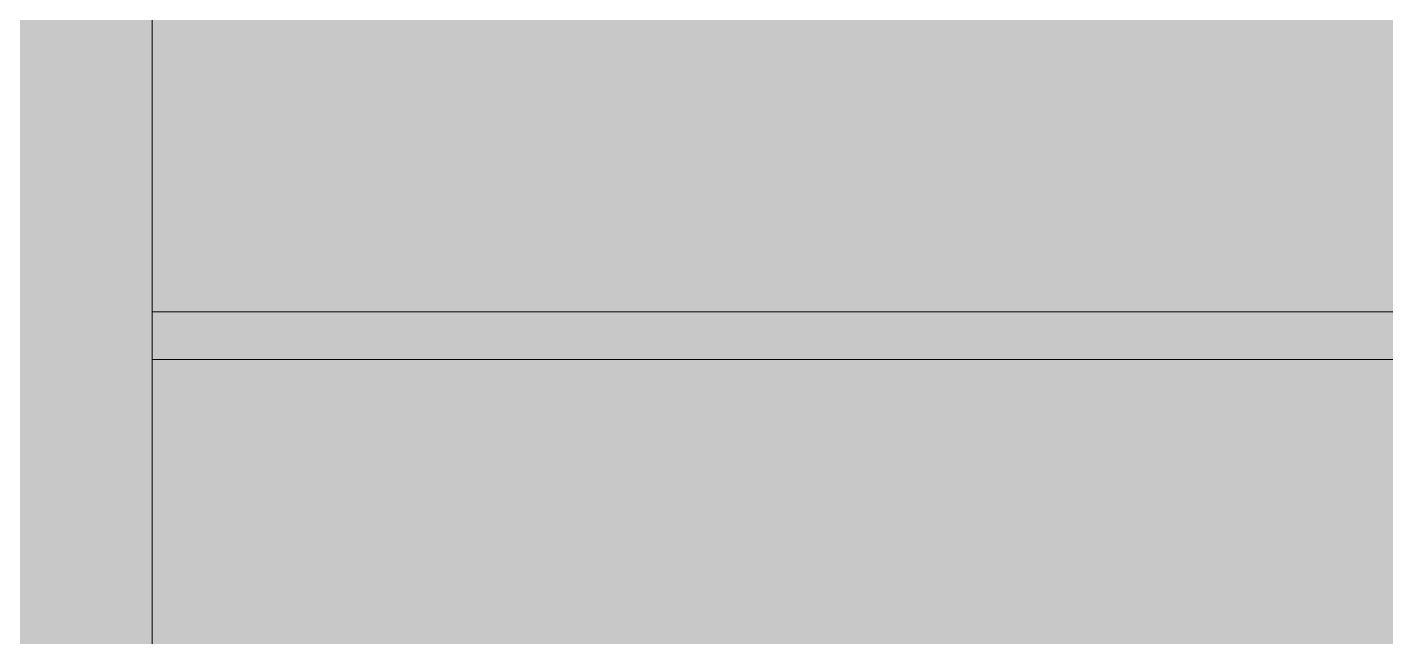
# Model space of a CAD drawing. Header units: inches. Extents: x 1 to 4591, y -953 to 1388.
# Drawn here: x 3389.96 to 3418.4, y 20.09 to 32.86 of the extents above; entities that cross this region are included whole.
import ezdxf

# ---------------------------------------------------------------- set-up
doc = ezdxf.new("R2010")
doc.units = ezdxf.units.IN
doc.header["$MEASUREMENT"] = 0
for name, color, linetype, lineweight in [('4th Floor Revit Background_dwg', 8, 'Continuous', 9), ('A-DETL-GENF', 92, 'Continuous', 9), ('A-EXIST-CORE', 7, 'Continuous', 9), ('A-FLOR-TPTN', 7, 'Continuous', 9)]:
    doc.layers.add(name, color=color, linetype=linetype, lineweight=lineweight)

# ---------------------------------------------------------------- blocks, each defined once
blk = doc.blocks.new('4th Floor Revit Background_dwg-1506688-4th Floor New Construction - Tel_Data_Elec Plan')
at = {"layer": 'A-EXIST-CORE', "flags": 128}
blk.add_lwpolyline([(1845.104, 753.018), (1845.104, 901.393), (1980.729, 901.393), (1980.729, 836.893), (1959.729, 836.893), (1959.729, 830.643), (2012.729, 830.643), (2012.729, 739.768)], dxfattribs=at)
at = {"layer": 'A-FLOR-TPTN'}
for p, q in [((1845.104, 867.893), (1905.104, 867.893)), ((1845.104, 866.893), (1905.104, 866.893))]:
    blk.add_line(p, q, dxfattribs=at)

msp = doc.modelspace()

# ---------------------------------------------------------------- hatches: boundary and pattern name
at = {"layer": 'A-DETL-GENF'}
h = msp.add_hatch(color=9, dxfattribs=at)
h.paths.add_polyline_path([(3097.304, -162.72), (3245.204, -162.72), (3245.204, -147.944), (3456.829, -147.944), (3456.829, -162.72), (3571.34, -162.72), (3571.34, 64.405), (3097.304, 64.405), (3097.304, 24.53), (3106.79, 24.53), (3106.79, -19.47), (3097.304, -19.47), (3097.304, -77.47), (3106.79, -77.47), (3106.79, -121.47), (3097.304, -121.47), (3097.304, -158.22)], flags=0)
h.paths.add_polyline_path([(4231.235, -162.72), (4231.235, 68.308), (3945.235, 68.308), (3945.235, -162.72), (4221.965, -162.72)], flags=0)
h.paths.add_polyline_path([(2867.813, -160.845), (2965.29, -160.845), (2965.29, -120.86), (2955.79, -120.86), (2955.79, -76.86), (2965.79, -76.86), (2965.79, -18.86), (2955.79, -18.86), (2955.79, 25.14), (2965.29, 25.14), (2965.29, 62.362), (2881.542, 62.362), (2799.662, 144.242), (2742.193, 144.242), (2742.193, 18.14), (2705.207, 18.14), (2705.207, -160.845), (2863.813, -160.845)], flags=0)
h.paths.add_polyline_path([(2221.813, 330.778), (2221.813, 334.778), (2380.799, 334.778), (2494.978, 448.957), (2385.157, 558.753), (2314.519, 558.753), (2314.519, 773.499), (2198.584, 773.499), (2198.584, 330.778)], flags=0)

# ---------------------------------------------------------------- block references
at = {"layer": '4th Floor Revit Background_dwg', "color": 7}
msp.add_blockref('4th Floor Revit Background_dwg-1506688-4th Floor New Construction - Tel_Data_Elec Plan', (1547.475, -840.988), dxfattribs=at)

doc.saveas('drawing.dxf')
